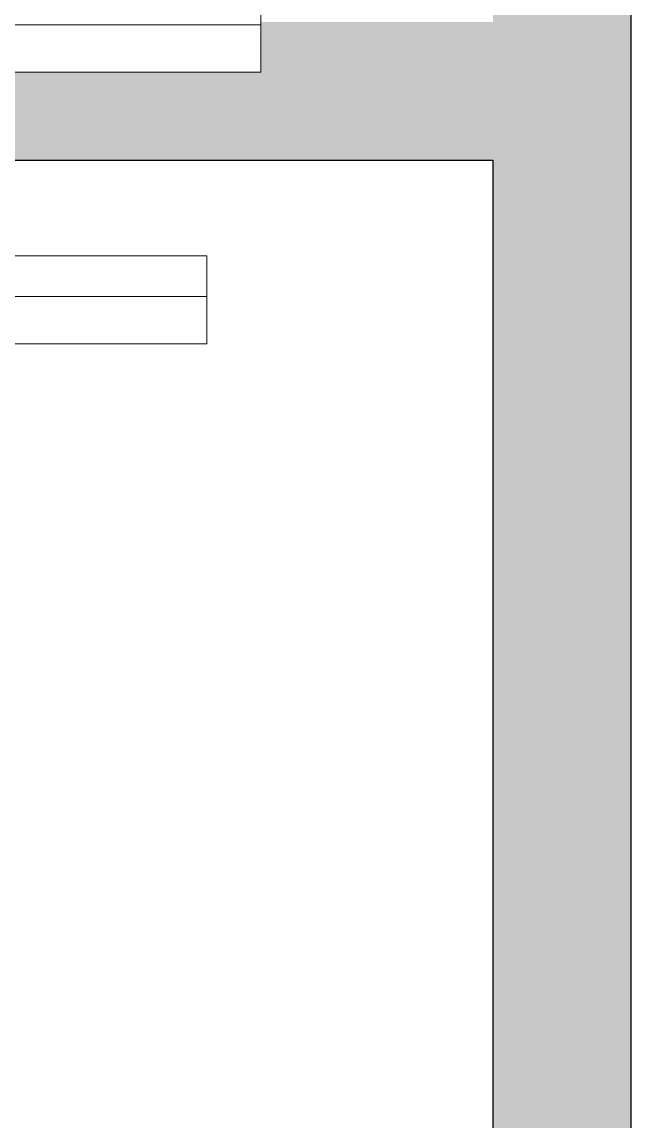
# Model space of a CAD drawing. Header units: millimetres. Extents: x 155927 to 326028, y -36033 to 97293.
# Drawn here: x 160801 to 161251, y 19847 to 20658 of the extents above; entities that cross this region are included whole.
import ezdxf

# ---------------------------------------------------------------- set-up
doc = ezdxf.new("R2010")
doc.units = ezdxf.units.MM
doc.header["$MEASUREMENT"] = 0
for name, color, linetype, lineweight in [('A-WALL-PATT', 7, 'CONTINUOUS', 9), ('I-FURN', 8, 'CONTINUOUS', 9), ('I-WALL', 7, 'CONTINUOUS', 9)]:
    doc.layers.add(name, color=color, linetype=linetype, lineweight=lineweight)

msp = doc.modelspace()

# ---------------------------------------------------------------- hatches: boundary and pattern name
at = {"layer": 'A-WALL-PATT'}
h = msp.add_hatch(color=256, dxfattribs=at)
h.paths.add_polyline_path([(161250.83, 15209.61), (161250.83, 15810.21), (161148.83, 15810.21), (161148.83, 15209.61)], flags=0)
h.paths.add_polyline_path([(161250.83, 16820.21), (161250.83, 18075.11), (161148.83, 18075.11), (161148.83, 16820.21)], flags=0)
h.paths.add_polyline_path([(161250.83, 19085.11), (161250.83, 20775.11), (161148.83, 20775.11), (161148.83, 19085.11)], flags=0)
h.paths.add_polyline_path([(161250.83, 21785.11), (161250.83, 23475.11), (161148.83, 23475.11), (161148.83, 21785.11)], flags=0)
h.paths.add_polyline_path([(161148.83, 24485.11), (161250.83, 24485.11), (161250.83, 26057.61), (161148.83, 26057.61), (161148.83, 25303.02)], flags=0)
msp.add_hatch(color=256, dxfattribs=at).paths.add_polyline_path([(161148.83, 20555.61), (161148.83, 20657.61), (160977.67, 20657.61), (160977.67, 20620.54), (158577.67, 20620.54), (158577.67, 20657.61), (156862.83, 20657.61), (156862.83, 20555.61), (161119.62, 20555.61)], flags=0)

# ---------------------------------------------------------------- linework, layer by layer
at = {"layer": 'I-FURN'}
for p, q in [((160977.67, 20685.54), (160977.67, 20655.54)), ((160977.67, 20655.54), (158577.67, 20655.54)), ((160977.67, 20655.54), (158577.67, 20655.54)), ((160977.67, 20620.54), (160977.67, 20655.54)), ((158577.67, 20620.54), (160977.67, 20620.54)), ((158537.67, 20485.08), (160937.67, 20485.08)), ((160937.67, 20485.08), (160937.67, 20455.08)), ((160937.67, 20455.08), (158537.67, 20455.08)), ((160937.67, 20455.08), (158537.67, 20455.08)), ((160937.67, 20420.08), (160937.67, 20455.08)), ((158537.67, 20420.08), (160937.67, 20420.08))]:
    msp.add_line(p, q, dxfattribs=at)
at = {"layer": 'I-WALL', "lineweight": 30}
for p, q in [((161250.83, 19085.11), (161250.83, 20775.11)), ((156862.83, 20555.61), (161148.83, 20555.61)), ((161148.83, 20555.61), (161148.83, 19085.11))]:
    msp.add_line(p, q, dxfattribs=at)

doc.saveas('drawing.dxf')
